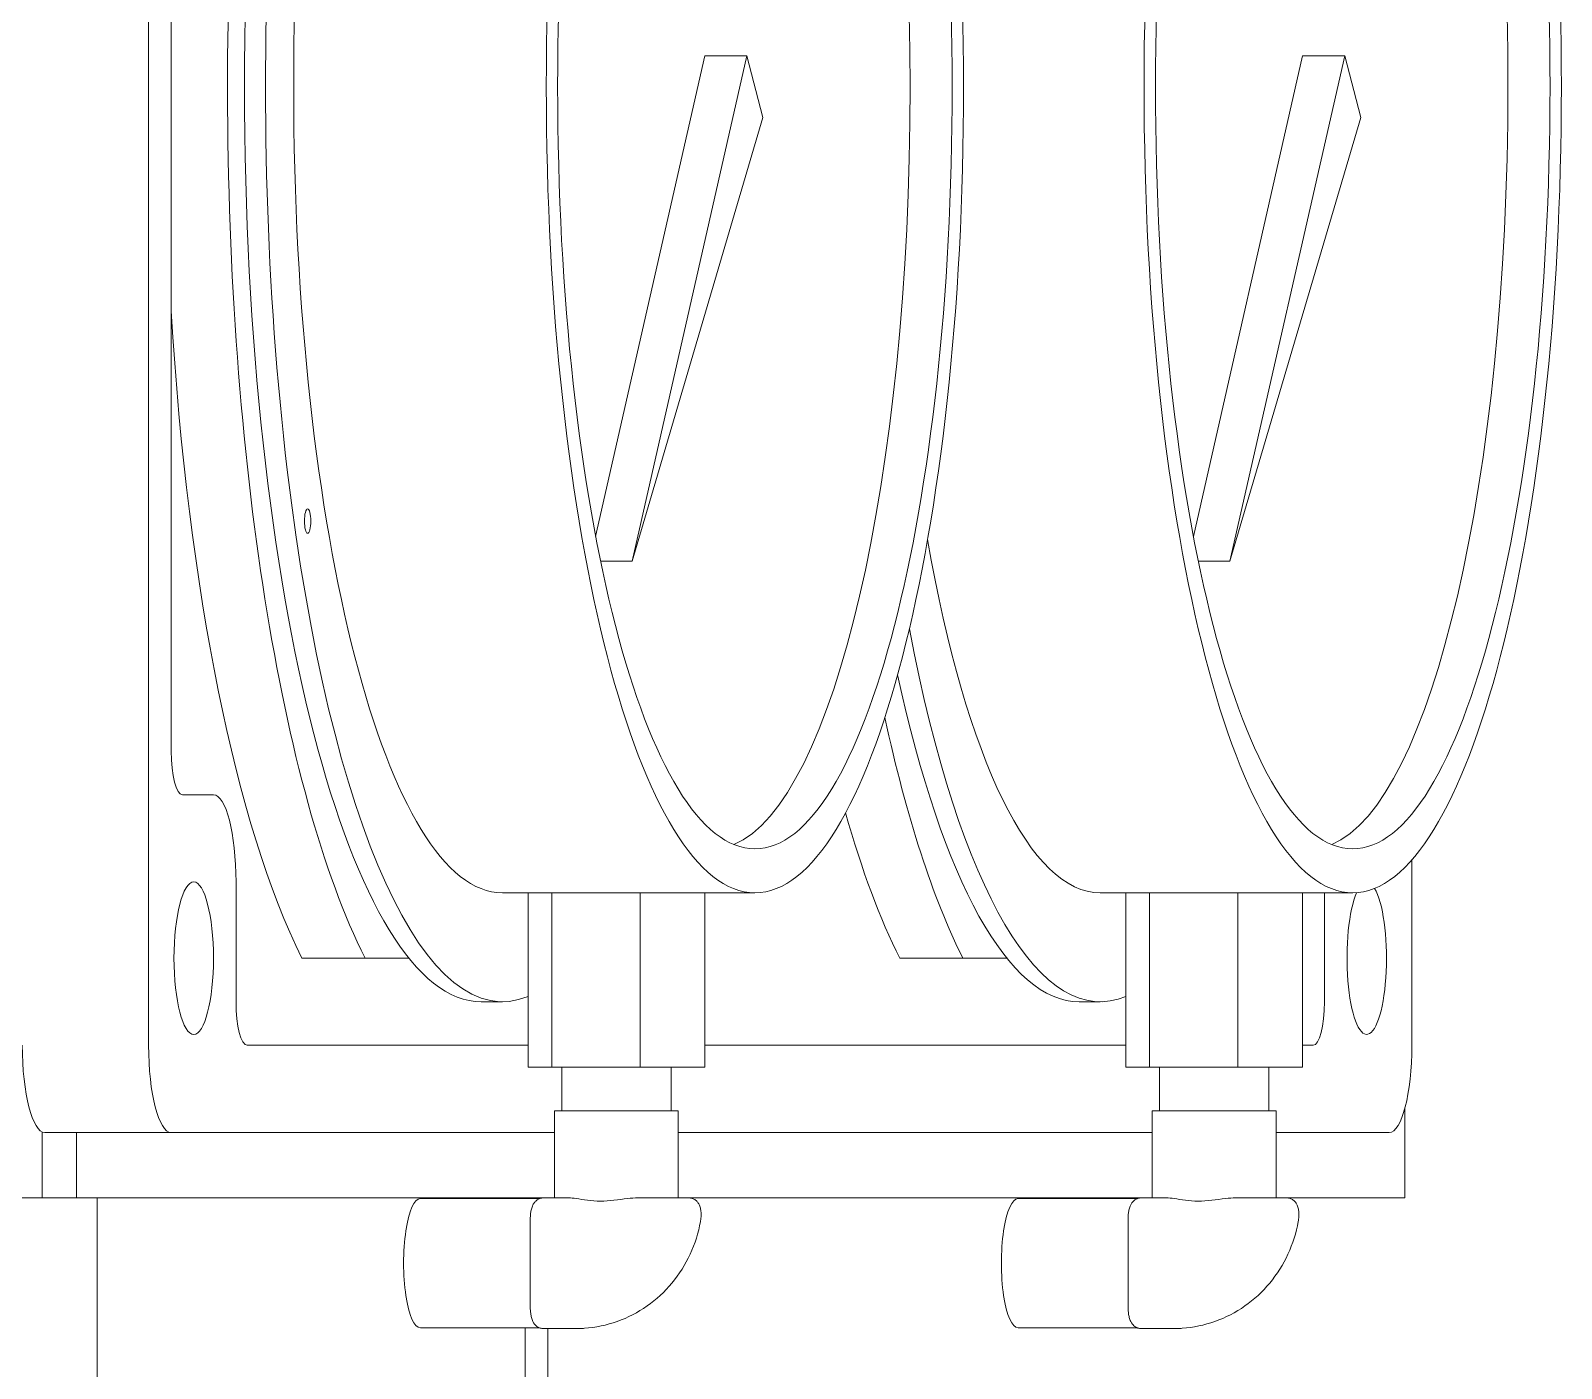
# Model space of a CAD drawing. Header units: inches. Extents: x 17 to 469, y 7 to 301.
# Drawn here: x 235.187 to 239.578, y 113.94 to 117.777 of the extents above; entities that cross this region are included whole.
import ezdxf

# ---------------------------------------------------------------- set-up
doc = ezdxf.new("R2010")
doc.units = ezdxf.units.IN
doc.header["$LTSCALE"] = 14
doc.header["$MEASUREMENT"] = 0
doc.layers.add('Visible (ANSI)', color=7, linetype='Continuous', lineweight=50)

msp = doc.modelspace()

# ---------------------------------------------------------------- linework, layer by layer
at = {"layer": 'Visible (ANSI)', "linetype": 'Continuous', "lineweight": 18}
for p, q in [((235.52567, 114.86639), (235.52567, 122.36639)), ((235.59039, 115.71014), (235.59039, 121.52264)), ((236.80801, 116.32628), (237.12127, 117.70474)), ((236.91258, 116.25511), (237.24202, 117.70474)), ((237.12127, 117.70474), (237.24202, 117.70474)), ((237.24202, 117.70474), (237.28777, 117.52796)), ((238.52267, 116.32628), (238.83593, 117.70474)), ((238.62723, 116.25511), (238.95667, 117.70474)), ((238.83593, 117.70474), (238.95667, 117.70474)), ((238.95667, 117.70474), (239.00243, 117.52796)), ((237.28777, 117.52796), (236.91258, 116.25511)), ((239.00243, 117.52796), (238.62723, 116.25511)), ((236.82206, 116.25511), (236.91258, 116.25511)), ((238.53672, 116.25511), (238.62723, 116.25511)), ((235.7117, 115.58514), (235.62274, 115.58514)), ((239.14914, 115.39863), (239.14914, 114.86639)), ((235.7764, 114.99142), (235.7764, 115.33514)), ((236.54045, 115.30385), (236.61423, 115.30385)), ((236.6821, 115.30385), (236.61423, 115.30385)), ((236.61423, 115.30385), (236.61423, 114.80385)), ((236.9354, 115.30385), (236.6821, 115.30385)), ((236.6821, 115.30385), (236.6821, 114.80385)), ((237.12083, 115.30385), (236.9354, 115.30385)), ((236.9354, 115.30385), (236.9354, 114.80385)), ((237.12083, 115.30385), (237.12083, 114.80385)), ((237.12083, 115.30385), (237.26489, 115.30385)), ((238.25511, 115.30385), (238.32889, 115.30385)), ((238.39676, 115.30385), (238.32889, 115.30385)), ((238.32889, 115.30385), (238.32889, 114.80385)), ((238.65006, 115.30385), (238.39676, 115.30385)), ((238.39676, 115.30385), (238.39676, 114.80385)), ((238.83548, 115.30385), (238.65006, 115.30385)), ((238.65006, 115.30385), (238.65006, 114.80385)), ((238.83548, 115.30385), (238.83548, 114.80385)), ((238.83548, 115.30385), (238.97955, 115.30385)), ((238.89841, 115.30385), (238.89841, 114.99142)), ((235.96545, 115.11642), (236.14656, 115.11642)), ((236.27286, 115.11642), (236.14656, 115.11642)), ((237.68011, 115.11642), (237.86122, 115.11642)), ((237.98752, 115.11642), (237.86122, 115.11642)), ((236.48008, 114.99135), (236.54045, 114.99135)), ((238.19473, 114.99135), (238.25511, 114.99135)), ((236.61423, 114.86642), (235.80876, 114.86642)), ((238.32889, 114.86642), (237.12083, 114.86642)), ((238.86606, 114.86642), (238.83548, 114.86642)), ((236.61423, 114.80385), (236.6821, 114.80385)), ((236.6821, 114.80385), (236.9354, 114.80385)), ((236.71055, 114.80385), (236.71055, 114.67885)), ((236.9354, 114.80385), (237.12083, 114.80385)), ((237.02451, 114.80385), (237.02451, 114.67885)), ((238.32889, 114.80385), (238.39676, 114.80385)), ((238.39676, 114.80385), (238.65006, 114.80385)), ((238.42521, 114.80385), (238.42521, 114.67885)), ((238.65006, 114.80385), (238.83548, 114.80385)), ((238.73917, 114.80385), (238.73917, 114.67885)), ((237.04503, 114.67885), (236.69003, 114.67885)), ((236.69003, 114.67885), (236.69003, 114.42885)), ((237.04503, 114.67885), (237.04503, 114.42885)), ((238.75969, 114.67885), (238.40469, 114.67885)), ((238.40469, 114.67885), (238.40469, 114.42885)), ((238.75969, 114.67885), (238.75969, 114.42885)), ((239.12877, 114.42889), (239.12877, 114.68429)), ((235.22035, 114.42889), (235.22035, 114.61821)), ((235.22816, 114.61639), (235.59038, 114.61639)), ((235.3187, 114.61639), (235.3187, 114.42889)), ((236.69003, 114.61639), (235.59038, 114.61639)), ((238.40469, 114.61639), (237.04503, 114.61639)), ((239.08443, 114.61639), (238.75969, 114.61639)), ((234.83643, 114.42889), (235.22035, 114.42889)), ((235.3187, 114.42889), (235.22035, 114.42889)), ((235.3187, 114.42889), (236.69003, 114.42889)), ((235.37842, 114.42889), (235.37842, 111.80389)), ((236.64707, 114.42661), (236.30514, 114.42661)), ((236.60582, 114.42661), (236.60582, 114.42889)), ((236.73082, 114.42885), (236.65888, 114.42885)), ((236.67053, 114.42889), (236.67053, 114.42885)), ((237, 114.42885), (236.92932, 114.42885)), ((237.03136, 114.42885), (237, 114.42885)), ((237.07492, 114.42885), (237.04356, 114.42885)), ((237.04503, 114.42889), (238.40469, 114.42889)), ((238.36172, 114.42661), (238.01979, 114.42661)), ((238.44547, 114.42885), (238.37354, 114.42885)), ((238.71466, 114.42885), (238.64398, 114.42885)), ((238.74601, 114.42885), (238.71466, 114.42885)), ((238.78958, 114.42885), (238.75822, 114.42885)), ((238.75969, 114.42889), (239.11386, 114.42889)), ((239.12877, 114.42889), (239.11386, 114.42889)), ((236.62047, 114.36635), (236.62047, 114.25123)), ((238.33512, 114.36635), (238.33512, 114.25123)), ((236.62047, 114.23148), (236.62047, 114.11635)), ((238.33512, 114.23148), (238.33512, 114.11635)), ((236.64707, 114.05609), (236.30514, 114.05609)), ((236.60582, 111.80389), (236.60582, 114.05609)), ((236.65888, 114.05385), (236.66802, 114.05385)), ((236.66802, 114.05385), (236.74887, 114.05385)), ((236.67053, 114.05385), (236.67053, 111.80389)), ((238.36172, 114.05609), (238.01979, 114.05609)), ((238.37354, 114.05385), (238.38268, 114.05385)), ((238.38268, 114.05385), (238.46353, 114.05385))]:
    msp.add_line(p, q, dxfattribs=at)
for centre, major_axis, start_param, end_param in [((236.48008, 117.61635), (0, 2.8125), 5.6776934, 8.9488413), ((236.54045, 117.61635), (0, -2.625), 2.6486674, 6.3920047), ((236.48008, 117.61635), (0, -2.625), 3.1415927, 6.2831853), ((236.54045, 117.61635), (0, -2.3125), 3.1415927, 6.2831853), ((237.14415, 117.61635), (0, -2.18642), 0.1068862, 3.0347065), ((238.85881, 117.61635), (0, -2.18642), 0.1068862, 3.0347065), ((236.29897, 117.61635), (0, 2.8125), 1.8018797, 2.665656), ((238.25511, 117.61635), (0, -2.3125), 5.3090438, 6.2831853), ((238.25511, 117.61635), (0, -2.625), 5.3465659, 6.3920047), ((238.19473, 117.61635), (0, -2.625), 5.4104063, 6.2831853), ((238.19473, 117.61635), (0, 2.8125), 2.2697842, 2.665656), ((235.62274, 115.71014), (0, -0.125), 4.712389, 6.2831853), ((235.7117, 115.33514), (0, 0.25), 4.712389, 6.2831853), ((238.01362, 117.61635), (0, 2.8125), 2.4050046, 2.665656), ((239.01973, 115.11639), (0, -0.21875), 3.6794154, 9.0109927), ((235.80876, 114.99142), (0, -0.125), 4.712389, 6.2831853), ((238.86606, 114.99142), (0, -0.125), 0, 1.5707963), ((235.22816, 114.86639), (0, -0.25), 4.712389, 6.2831853), ((235.59038, 114.86639), (0, -0.25), 4.712389, 6.2831853), ((239.08443, 114.86639), (0, -0.25), 0, 1.5707963), ((236.30514, 114.24135), (0, 0.18526), 0, 3.1415927), ((238.01979, 114.24135), (0, 0.18526), 0, 3.1415927)]:
    msp.add_ellipse(centre, major_axis=major_axis, ratio=0.258819, start_param=start_param, end_param=end_param, dxfattribs=at)
for centre, major_axis in [((237.26489, 117.61635), (0, 2.3125)), ((238.97955, 117.61635), (0, 2.3125)), ((237.26489, 117.61635), (0, 2.18642)), ((238.97955, 117.61635), (0, 2.18642)), ((235.98179, 116.37016), (0, -0.035)), ((235.65508, 115.11639), (0, 0.21875))]:
    msp.add_ellipse(centre, major_axis=major_axis, ratio=0.258819, dxfattribs=at)
for points, knots in [([(236.65888, 114.42885), (236.65534, 114.42885), (236.65182, 114.42824), (236.64535, 114.4261), (236.6425, 114.42453), (236.63721, 114.42084), (236.63508, 114.41868), (236.63093, 114.41373), (236.6294, 114.41108), (236.62602, 114.40432), (236.62482, 114.4005), (236.62283, 114.39273), (236.62213, 114.38882), (236.62108, 114.38075), (236.62075, 114.37661), (236.6205, 114.3704), (236.62047, 114.36838), (236.62047, 114.36635)], [1.5707963, 1.5707963, 1.5707963, 1.5707963, 1.656218, 1.656218, 1.7499313, 1.7499313, 1.8702045, 1.8702045, 2.0483658, 2.0483658, 2.362525, 2.362525, 2.6766843, 2.6766843, 2.9908436, 2.9908436, 3.1415927, 3.1415927, 3.1415927, 3.1415927]), ([(236.73082, 114.42885), (236.73727, 114.42886), (236.74447, 114.42803), (236.77218, 114.42402), (236.79632, 114.41958), (236.82159, 114.41958), (236.84686, 114.41958), (236.87412, 114.42402), (236.90993, 114.42803), (236.91984, 114.42886), (236.92932, 114.42885)], [2.0007518, 2.0007518, 2.0007518, 2.0007518, 2.07967253, 2.07967253, 2.27900016, 2.27900016, 2.27900016, 2.47832779, 2.47832779, 2.55724853, 2.55724853, 2.55724853, 2.55724853]), ([(237.03136, 114.42885), (237.03443, 114.42889), (237.037, 114.42881), (237.03898, 114.42881), (237.04096, 114.42881), (237.0425, 114.42889), (237.04356, 114.42885)], [1.11851794, 1.11851794, 1.11851794, 1.11851794, 1.17671806, 1.17671806, 1.17671806, 1.23491818, 1.23491818, 1.23491818, 1.23491818]), ([(237.07492, 114.42885), (237.07846, 114.42885), (237.08209, 114.42823), (237.08868, 114.42598), (237.0916, 114.42435), (237.09688, 114.42052), (237.09901, 114.41828), (237.103, 114.41327), (237.10442, 114.41063), (237.10747, 114.40393), (237.10843, 114.40021), (237.10994, 114.39235), (237.11032, 114.3882), (237.11055, 114.37964), (237.11038, 114.37529), (237.10965, 114.36764), (237.10919, 114.36435), (237.10862, 114.3611)], [0, 0, 0, 0, 0.00704767, 0.00704767, 0.01436463, 0.01436463, 0.02337213, 0.02337213, 0.03616115, 0.03616115, 0.05860048, 0.05860048, 0.08453699, 0.08453699, 0.1104735, 0.1104735, 0.12968255, 0.12968255, 0.12968255, 0.12968255]), ([(238.37354, 114.42885), (238.37, 114.42885), (238.36648, 114.42824), (238.36001, 114.4261), (238.35715, 114.42453), (238.35187, 114.42084), (238.34974, 114.41868), (238.34559, 114.41373), (238.34406, 114.41108), (238.34068, 114.40432), (238.33948, 114.4005), (238.33749, 114.39273), (238.33679, 114.38882), (238.33574, 114.38075), (238.33541, 114.37661), (238.33516, 114.3704), (238.33512, 114.36838), (238.33512, 114.36635)], [1.5707963, 1.5707963, 1.5707963, 1.5707963, 1.656218, 1.656218, 1.7499313, 1.7499313, 1.8702045, 1.8702045, 2.0483658, 2.0483658, 2.362525, 2.362525, 2.6766843, 2.6766843, 2.9908436, 2.9908436, 3.1415927, 3.1415927, 3.1415927, 3.1415927]), ([(238.44547, 114.42885), (238.45193, 114.42886), (238.45913, 114.42803), (238.48683, 114.42402), (238.51098, 114.41958), (238.53625, 114.41958), (238.56151, 114.41958), (238.58878, 114.42402), (238.62459, 114.42803), (238.6345, 114.42886), (238.64398, 114.42885)], [2.0007518, 2.0007518, 2.0007518, 2.0007518, 2.07967253, 2.07967253, 2.27900016, 2.27900016, 2.27900016, 2.47832779, 2.47832779, 2.55724853, 2.55724853, 2.55724853, 2.55724853]), ([(238.74601, 114.42885), (238.74909, 114.42889), (238.75166, 114.42881), (238.75364, 114.42881), (238.75562, 114.42881), (238.75716, 114.42889), (238.75822, 114.42885)], [1.11851794, 1.11851794, 1.11851794, 1.11851794, 1.17671806, 1.17671806, 1.17671806, 1.23491818, 1.23491818, 1.23491818, 1.23491818]), ([(238.78958, 114.42885), (238.79312, 114.42885), (238.79675, 114.42823), (238.80334, 114.42598), (238.80625, 114.42435), (238.81154, 114.42052), (238.81367, 114.41828), (238.81765, 114.41327), (238.81908, 114.41063), (238.82213, 114.40393), (238.82309, 114.40021), (238.8246, 114.39235), (238.82498, 114.3882), (238.82521, 114.37964), (238.82504, 114.37529), (238.8243, 114.36764), (238.82385, 114.36435), (238.82327, 114.3611)], [0, 0, 0, 0, 0.00704767, 0.00704767, 0.01436463, 0.01436463, 0.02337213, 0.02337213, 0.03616115, 0.03616115, 0.05860048, 0.05860048, 0.08453699, 0.08453699, 0.1104735, 0.1104735, 0.12968255, 0.12968255, 0.12968255, 0.12968255]), ([(236.77567, 114.0547), (236.8077, 114.05691), (236.83944, 114.06354), (236.9001, 114.08513), (236.92901, 114.1001), (236.98202, 114.13728), (237.0061, 114.1595), (237.04778, 114.20961), (237.06538, 114.23751), (237.09292, 114.29705), (237.10285, 114.32868), (237.10862, 114.3611)], [3.2084134, 3.2084134, 3.2084134, 3.2084134, 3.4727754, 3.4727754, 3.7371375, 3.7371375, 4.0014996, 4.0014996, 4.2658617, 4.2658617, 4.5302237, 4.5302237, 4.5302237, 4.5302237]), ([(238.49033, 114.0547), (238.52236, 114.05691), (238.5541, 114.06354), (238.61476, 114.08513), (238.64367, 114.1001), (238.69667, 114.13728), (238.72076, 114.1595), (238.76244, 114.20961), (238.78004, 114.23751), (238.80757, 114.29705), (238.81751, 114.32868), (238.82327, 114.3611)], [3.2084134, 3.2084134, 3.2084134, 3.2084134, 3.4727754, 3.4727754, 3.7371375, 3.7371375, 4.0014996, 4.0014996, 4.2658617, 4.2658617, 4.5302237, 4.5302237, 4.5302237, 4.5302237]), ([(236.62045, 114.23148), (236.62046, 114.23481), (236.62047, 114.23811), (236.62047, 114.24135), (236.62047, 114.2446), (236.62046, 114.2479), (236.62045, 114.25122)], [1.288921134, 1.288921134, 1.288921134, 1.288921134, 1.313667291, 1.313667291, 1.313667291, 1.338413449, 1.338413449, 1.338413449, 1.338413449]), ([(238.3351, 114.23148), (238.33511, 114.23481), (238.33512, 114.23811), (238.33512, 114.24135), (238.33512, 114.2446), (238.33511, 114.2479), (238.3351, 114.25122)], [1.288921134, 1.288921134, 1.288921134, 1.288921134, 1.313667291, 1.313667291, 1.313667291, 1.338413449, 1.338413449, 1.338413449, 1.338413449]), ([(236.62047, 114.11635), (236.62047, 114.11214), (236.62064, 114.10792), (236.62133, 114.09967), (236.62185, 114.09564), (236.62333, 114.08777), (236.62426, 114.08396), (236.62709, 114.07603), (236.62873, 114.07188), (236.63403, 114.06522), (236.6355, 114.0636), (236.64018, 114.05955), (236.64398, 114.05703), (236.65198, 114.05444), (236.65542, 114.05385), (236.65888, 114.05385)], [3.1415927, 3.1415927, 3.1415927, 3.1415927, 3.4557519, 3.4557519, 3.7699112, 3.7699112, 4.0840704, 4.0840704, 4.3982297, 4.3982297, 4.4920126, 4.4920126, 4.6289609, 4.6289609, 4.712389, 4.712389, 4.712389, 4.712389]), ([(238.33512, 114.11635), (238.33512, 114.11214), (238.33529, 114.10792), (238.33599, 114.09967), (238.33651, 114.09564), (238.33799, 114.08777), (238.33892, 114.08396), (238.34174, 114.07603), (238.34339, 114.07188), (238.34869, 114.06522), (238.35016, 114.0636), (238.35484, 114.05955), (238.35864, 114.05703), (238.36664, 114.05444), (238.37008, 114.05385), (238.37354, 114.05385)], [3.1415927, 3.1415927, 3.1415927, 3.1415927, 3.4557519, 3.4557519, 3.7699112, 3.7699112, 4.0840704, 4.0840704, 4.3982297, 4.3982297, 4.4920126, 4.4920126, 4.6289609, 4.6289609, 4.712389, 4.712389, 4.712389, 4.712389]), ([(236.77567, 114.0547), (236.77385, 114.05457), (236.77199, 114.05446), (236.76824, 114.05426), (236.76636, 114.05418), (236.76265, 114.05405), (236.76082, 114.054), (236.75722, 114.05392), (236.75547, 114.05389), (236.75207, 114.05386), (236.75043, 114.05385), (236.74887, 114.05385)], [0, 0, 0, 0, 0.012963359, 0.012963359, 0.025926717, 0.025926717, 0.038890076, 0.038890076, 0.051853435, 0.051853435, 0.064816794, 0.064816794, 0.064816794, 0.064816794]), ([(238.49033, 114.0547), (238.48851, 114.05457), (238.48665, 114.05446), (238.4829, 114.05426), (238.48102, 114.05418), (238.4773, 114.05405), (238.47548, 114.054), (238.47188, 114.05392), (238.47012, 114.05389), (238.46673, 114.05386), (238.46509, 114.05385), (238.46353, 114.05385)], [0, 0, 0, 0, 0.012963359, 0.012963359, 0.025926717, 0.025926717, 0.038890076, 0.038890076, 0.051853435, 0.051853435, 0.064816794, 0.064816794, 0.064816794, 0.064816794])]:
    msp.add_open_spline(points, degree=3, knots=knots, dxfattribs=at)

doc.saveas('drawing.dxf')
